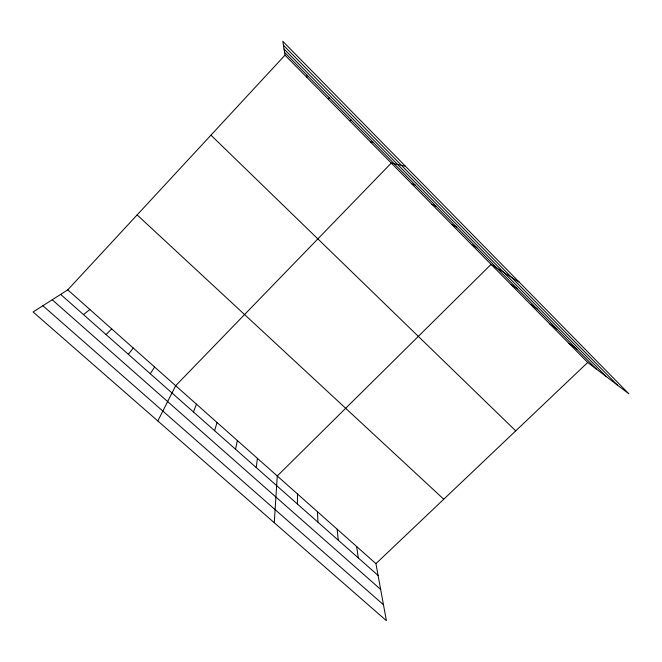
<?xml version="1.0" encoding="UTF-8"?>
<svg xmlns="http://www.w3.org/2000/svg" width="662" height="662" viewBox="0 0 662 662"><rect width="100%" height="100%" fill="white"/><g stroke="black" fill="none" stroke-linecap="round" stroke-linejoin="round"><path stroke-width="0.99" d="M297.437 504.039L297.47 493.943M274.258 522.707L277.27 475.995L491.08 264.378L519.48 282.368M306.804 77.305L307.06 75.211M256.219 467.546L257.427 458.361M235.548 449.241L237.344 440.52M214.62 430.714L217.028 422.472M193.436 411.954L196.465 404.209M157.829 420.966L175.662 385.723L391.283 163.067L405.442 166.22M150.282 373.749L154.602 367.013M328.335 99.159L329.279 97.777M128.296 354.278L133.285 348.08M67.764 289.857L375.933 563.652L386.393 620.691L33.1 311.976L67.764 289.857L284.999 55.169L282.815 41.309L628.9 393.832L587.724 362.478L284.999 55.169M106.036 334.567L111.713 328.906M375.933 563.652L587.724 362.478M83.495 314.607L89.875 309.502M349.586 120.732L351.199 120.045M370.571 142.032L372.83 142.016M411.747 183.837L415.256 185.12M431.947 204.343L436.068 206.254M451.906 224.6L456.606 227.124M471.617 244.609L476.888 247.729M510.899 284.486L517.279 288.764M530.461 304.346L537.395 309.187M549.783 323.966L557.247 329.362M568.873 343.338L576.85 349.271M42.873 305.745L383.472 604.754M52.215 299.778L380.658 589.412M60.656 294.391L378.101 575.46M137.125 214.927L443.755 499.231M210.946 135.172L515.731 430.863M284.023 48.98L606.251 376.587M284.552 52.339L596.205 368.941M283.435 45.239L617.348 385.036M356.669 546.531L358.299 557.925M337.165 529.211L338.257 540.184M317.437 511.676L317.975 522.219"/></g></svg>
